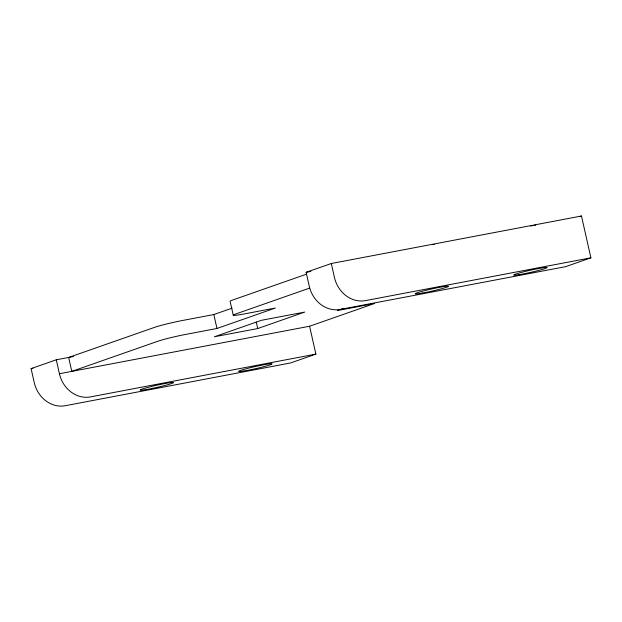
<?xml version="1.0" encoding="UTF-8"?>
<svg xmlns="http://www.w3.org/2000/svg" width="622" height="622" viewBox="0 0 622 622"><rect width="100%" height="100%" fill="white"/><g stroke="black" fill="none" stroke-linecap="round" stroke-linejoin="round"><path stroke-width="0.93" d="M343.787 308.325L337.396 310.565L374.491 303.52L309.6 326.239L315.883 354.112L290.699 362.929L65.256 405.723A28.628 25.113 70.7 0 1 34.241 382.546L31.1 368.605L56.275 359.788L73.419 356.538M306.117 272.312L331.301 263.503L581.477 216.013L590.9 257.819L565.725 266.636L340.273 309.429A28.628 25.113 70.7 0 1 309.258 286.252L306.117 272.312L310.876 271.41M306.592 274.131L232.504 300.076A21.475 1.345 -12.7 0 0 230.117 301.305L233.258 315.245M309.733 288.064L235.645 314.009A21.475 1.345 -12.7 0 0 244.454 313.9L275.375 308.03L216.969 328.478L186.056 334.348A21.475 1.345 -12.7 0 0 157.77 341.276L71.787 371.381L68.645 357.448L154.629 327.335A21.475 1.345 -12.7 0 1 182.915 320.408L213.828 314.545L232.076 308.154M257.718 328.548L304.764 312.073L261.489 320.291L214.435 336.759L257.718 328.548L256.256 322.04M579.681 216.643L581.477 216.013M590.9 257.819L365.456 300.613A28.628 25.113 70.7 0 1 334.442 277.435L331.301 263.503M31.1 368.605L33.005 368.247M56.275 359.788L59.417 373.729L309.6 326.239M315.883 354.112L90.431 396.906A28.628 25.113 70.7 0 1 59.417 373.729M213.828 314.545L216.969 328.478M530.799 226.035A22.19 1.392 -12.7 0 1 532.448 225.732M533.995 225.452A22.19 1.392 -12.7 0 1 535.721 225.164M432.648 244.664A22.19 1.392 -12.7 0 1 434.265 244.368M518.966 274.699A17.175 1.081 -12.7 0 0 546.676 267.911A17.175 1.081 -12.7 0 0 525.341 271.402A17.175 1.081 -12.7 0 0 518.966 274.699M422.563 293.032A17.175 1.081 -12.7 0 0 448.501 286.353A17.175 1.081 -12.7 0 0 424.258 290.746A17.175 1.081 -12.7 0 0 422.563 293.032M145.392 389.699A17.175 1.081 -12.7 0 0 173.103 382.911A17.175 1.081 -12.7 0 0 151.768 386.402A17.175 1.081 -12.7 0 0 145.392 389.699M243.948 370.992A17.175 1.081 -12.7 0 0 271.658 364.204A17.175 1.081 -12.7 0 0 250.324 367.695A17.175 1.081 -12.7 0 0 243.948 370.992"/></g></svg>
